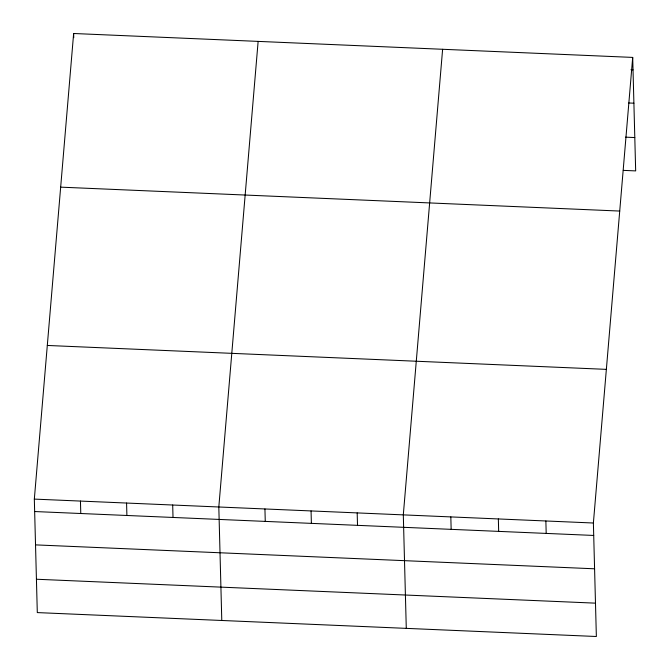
<?xml version="1.0" encoding="UTF-8"?>
<svg xmlns="http://www.w3.org/2000/svg" width="670" height="670" viewBox="0 0 670 670"><rect width="100%" height="100%" fill="white"/><g stroke="black" fill="none" stroke-linecap="round" stroke-linejoin="round"><path stroke-width="1" d="M632.698 57.411L593.385 523.01L596.359 636.5L37.302 612.589L34.329 499.1L73.641 33.5L632.698 57.411L635.671 170.9L623.276 170.373M258.134 41.389L218.814 506.989L221.787 620.479M442.619 49.279L403.307 514.878L406.28 628.368M630.964 69.764L633.024 69.848M628.736 102.979L633.904 103.197M625.504 137.157L634.8 137.559M60.669 187.148L619.725 211.058M47.302 345.452L606.358 369.363M34.329 499.1L593.385 523.01M34.656 511.537L593.712 535.447M35.527 544.878L594.583 568.797M36.423 579.24L595.488 603.151M545.866 520.975L546.192 533.412M498.346 518.94L498.673 531.377M450.826 516.913L451.153 529.35M357.185 512.902L357.512 525.339M311.064 510.934L311.382 523.37M264.935 508.957L265.261 521.394M172.692 505.012L173.019 517.449M126.571 503.044L126.898 515.481M73.641 33.5L73.75 37.646M80.45 501.068L80.777 513.505"/></g></svg>
